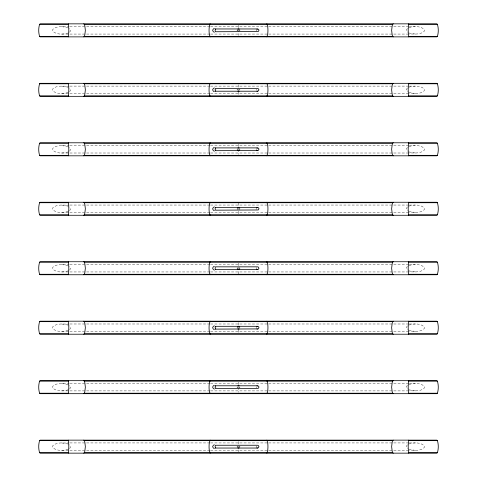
<?xml version="1.0" encoding="UTF-8"?>
<svg xmlns="http://www.w3.org/2000/svg" width="477" height="477" viewBox="0 0 477 477"><rect width="100%" height="100%" fill="white"/><g stroke="black" fill="none" stroke-linecap="round" stroke-linejoin="round"><path stroke-width="0.36" stroke-dasharray="2.38 1.79" d="M256.334 29.657L256.334 31.053M256.143 89.825L256.334 89.127M256.334 208.067L256.334 209.463M256.334 267.537L256.334 268.933M256.143 327.705L256.334 327.007M256.334 445.947L256.334 447.343M69.636 32.215L70.864 30.355L69.636 28.495M69.636 91.685L70.864 89.825L69.636 87.965M69.636 151.155L70.864 149.295L69.636 147.435M69.636 210.625L70.864 208.765L69.636 206.905M69.636 270.095L70.864 268.235L69.636 266.375M69.636 329.565L70.864 327.705L69.636 325.845M407.364 28.495L406.136 30.355L407.364 32.215M69.636 389.035L70.864 387.175L69.636 385.315M407.364 87.965L406.136 89.825L407.364 91.685M69.636 448.505L70.864 446.645L69.636 444.785M407.364 147.435L406.136 149.295L407.364 151.155M407.364 206.905L406.136 208.765L407.364 210.625M407.364 266.375L406.136 268.235L407.364 270.095M407.364 325.845L406.136 327.705L407.364 329.565M407.364 385.315L406.136 387.175L407.364 389.035M407.364 444.785L406.136 446.645L407.364 448.505M68.175 32.985C63.274 34.481 56.876 34.94 52.81 31.315L52.494 30.355L52.81 29.395C57.103 25.335 63.852 27.082 69.123 26.64M68.175 92.455C63.274 93.951 56.876 94.41 52.81 90.785L52.494 89.825L52.81 88.865C57.103 84.805 63.852 86.552 69.123 86.11M408.825 27.726C413.726 26.223 420.124 25.77 424.19 29.395L424.506 30.355L424.19 31.315C420.326 35.065 414.203 33.784 409.361 34.07M68.175 151.924C63.274 153.421 56.876 153.88 52.81 150.255L52.494 149.295L52.81 148.335C57.103 144.281 63.852 146.022 69.123 145.58M408.825 87.196C413.726 85.693 420.124 85.24 424.19 88.865L424.506 89.825L424.19 90.785C420.326 94.535 414.203 93.253 409.361 93.54M68.175 211.394C63.274 212.891 56.876 213.35 52.81 209.725L52.494 208.765L52.81 207.805C57.103 203.751 63.852 205.492 69.123 205.05M408.825 146.666C413.726 145.163 420.124 144.71 424.19 148.335L424.506 149.295L424.19 150.255C420.326 154.005 414.203 152.723 409.361 153.01M68.175 270.864C63.274 272.367 56.876 272.82 52.81 269.195L52.494 268.235L52.81 267.275C57.103 263.221 63.852 264.962 69.123 264.52M408.825 206.136C413.726 204.633 420.124 204.18 424.19 207.805L424.506 208.765L424.19 209.725C420.326 213.475 414.203 212.193 409.361 212.48M68.175 330.334C63.274 331.837 56.876 332.29 52.81 328.665L52.494 327.705L52.81 326.745C57.103 322.69 63.852 324.432 69.123 323.99M408.825 265.606C413.726 264.109 420.124 263.65 424.19 267.275L424.506 268.235L424.19 269.195C420.326 272.945 414.203 271.663 409.361 271.95M68.175 389.804C63.274 391.307 56.876 391.76 52.81 388.135L52.494 387.175L52.81 386.215C57.103 382.16 63.852 383.902 69.123 383.46M408.825 325.075C413.726 323.579 420.124 323.12 424.19 326.745L424.506 327.705L424.19 328.665C420.326 332.415 414.203 331.133 409.361 331.42M68.175 449.274C63.274 450.777 56.876 451.23 52.81 447.605L52.494 446.645L52.81 445.685C57.103 441.63 63.852 443.371 69.123 442.93M408.825 384.545C413.726 383.049 420.124 382.59 424.19 386.215L424.506 387.175L424.19 388.135C420.326 391.885 414.203 390.603 409.361 390.89M408.825 444.015C413.726 442.519 420.124 442.06 424.19 445.685L424.506 446.645L424.19 447.605C420.326 451.355 414.203 450.073 409.361 450.36M69.869 26.64L209.838 26.64M210.584 26.64L267.907 26.64M268.652 26.64L408.616 26.64M409.361 26.64L415.318 26.64M61.682 34.07L69.123 34.07M69.869 34.07L209.838 34.07M210.584 34.07L267.907 34.07M268.652 34.07L408.616 34.07M69.869 86.11L209.838 86.11M210.584 86.11L267.907 86.11M268.652 86.11L408.616 86.11M409.361 86.11L415.318 86.11M61.682 93.54L69.123 93.54M69.869 93.54L209.838 93.54M210.584 93.54L267.907 93.54M268.652 93.54L408.616 93.54M69.869 145.58L209.838 145.58M210.584 145.58L267.907 145.58M268.652 145.58L408.616 145.58M409.361 145.58L415.318 145.58M61.682 153.01L69.123 153.01M69.869 153.01L209.838 153.01M210.584 153.01L267.907 153.01M268.652 153.01L408.616 153.01M69.869 205.05L209.838 205.05M210.584 205.05L267.907 205.05M268.652 205.05L408.616 205.05M409.361 205.05L415.318 205.05M61.682 212.48L69.123 212.48M69.869 212.48L209.838 212.48M210.584 212.48L267.907 212.48M268.652 212.48L408.616 212.48M69.869 264.52L209.838 264.52M210.584 264.52L267.907 264.52M268.652 264.52L408.616 264.52M409.361 264.52L415.318 264.52M61.682 271.95L69.123 271.95M69.869 271.95L209.838 271.95M210.584 271.95L267.907 271.95M268.652 271.95L408.616 271.95M69.869 323.99L209.838 323.99M210.584 323.99L267.907 323.99M268.652 323.99L408.616 323.99M409.361 323.99L415.318 323.99M61.682 331.42L69.123 331.42M69.869 331.42L209.838 331.42M210.584 331.42L267.907 331.42M268.652 331.42L408.616 331.42M69.869 383.46L209.838 383.46M210.584 383.46L267.907 383.46M268.652 383.46L408.616 383.46M409.361 383.46L415.318 383.46M61.682 390.89L69.123 390.89M69.869 390.89L209.838 390.89M210.584 390.89L267.907 390.89M268.652 390.89L408.616 390.89M69.869 442.93L209.838 442.93M210.584 442.93L267.907 442.93M268.652 442.93L408.616 442.93M409.361 442.93L415.318 442.93M61.682 450.36L69.123 450.36M69.869 450.36L209.838 450.36M210.584 450.36L267.907 450.36M268.652 450.36L408.616 450.36M415.318 34.07L408.825 32.985M61.682 26.64L68.175 27.726M415.318 93.54L408.825 92.455M61.682 86.11L68.175 87.196M415.318 153.01L408.825 151.924M61.682 145.58L68.175 146.666M415.318 212.48L408.825 211.394M61.682 205.05L68.175 206.136M415.318 271.95L408.825 270.864M61.682 264.52L68.175 265.606M415.318 331.42L408.825 330.334M61.682 323.99L68.175 325.075M415.318 390.89L408.825 389.804M61.682 383.46L68.175 384.545M415.318 450.36L408.825 449.274M61.682 442.93L68.175 444.015M256.143 149.295L256.334 149.993M256.143 387.175L256.334 387.873M238.5 25.293L238.5 35.411M238.5 84.763L238.5 91.268M238.5 91.995L238.5 94.881M238.5 144.233L238.5 148.574M238.5 149.295L238.5 154.351M238.5 202.981L238.5 213.821M238.5 263.179L238.5 274.019M238.5 322.649L238.5 329.148M238.5 329.875L238.5 332.767M238.5 382.119L238.5 386.453M238.5 387.175L238.5 392.237M238.5 441.589L238.5 451.707M215.854 89.127A1.395 0.37 -90 0 1 215.902 89.825M215.854 327.007A1.395 0.37 -90 0 1 215.902 327.705M215.902 387.175A1.395 0.37 -90 0 1 215.854 387.873M215.902 149.295A1.395 0.37 -90 0 1 215.854 149.993M237.296 29.657L237.296 31.053A1.389 1.389 0 0 1 237.29 29.663M239.895 30.355L239.704 31.053A1.389 1.389 0 0 0 239.704 29.663L239.895 30.355M237.296 89.127L237.105 89.825A1.389 1.389 0 0 1 237.29 89.127M239.895 149.295L239.704 149.993A1.389 1.389 0 0 0 239.889 149.295M237.296 208.067L237.296 209.463A1.389 1.389 0 0 1 237.29 208.073M239.895 208.765L239.704 209.463A1.389 1.389 0 0 0 239.704 208.073L239.895 208.765M237.296 267.537L237.296 268.933A1.389 1.389 0 0 1 237.29 267.543M239.895 268.235L239.704 268.933A1.389 1.389 0 0 0 239.704 267.543L239.895 268.235M237.296 327.007L237.105 327.705A1.389 1.389 0 0 1 237.29 327.007M239.895 387.175L239.704 387.873A1.389 1.389 0 0 0 239.889 387.175M237.296 445.947L237.296 447.343A1.389 1.389 0 0 1 237.29 445.953M239.895 446.645L239.704 447.343A1.389 1.389 0 0 0 239.704 445.953L239.895 446.645M239.895 89.825L239.704 89.127A1.389 1.389 0 0 1 239.889 89.825M237.296 149.993L237.105 149.295A1.389 1.389 0 0 0 237.29 149.993M239.895 327.705L239.704 327.007A1.389 1.389 0 0 1 239.889 327.705M237.296 387.873L237.105 387.175A1.389 1.389 0 0 0 237.29 387.873"/><path stroke-width="0.72" d="M68.461 36.86L68.819 30.355L68.461 23.85M68.461 96.33L68.819 89.825L68.461 83.32M68.461 155.8L68.819 149.295L68.461 142.79M68.461 215.27L68.819 208.765L68.461 202.26M68.461 274.74L68.819 268.235L68.461 261.73M68.461 334.21L68.819 327.705L68.461 321.2M68.461 393.68L68.819 387.175L68.461 380.67M68.461 453.15L68.819 446.645L68.461 440.14M408.539 23.85L408.181 30.355L408.539 36.86M408.539 83.32L408.181 89.825L408.539 96.33M408.539 142.79L408.181 149.295L408.539 155.8M408.539 202.26L408.181 208.765L408.539 215.27M408.539 261.73L408.181 268.235L408.539 274.74M408.539 321.2L408.181 327.705L408.539 334.21M408.539 380.67L408.181 387.175L408.539 393.68M408.539 440.14L408.181 446.645L408.539 453.15M39.591 24.303L39.162 25.985A20.29 18.806 -90 0 0 39.162 34.726L39.591 36.407L40.199 36.86L436.801 36.86L437.409 36.407L437.838 34.726A20.29 18.806 90 0 0 437.838 25.985L437.409 24.303L436.801 23.85L40.199 23.85L39.591 24.303L68.545 24.303M39.591 83.773L39.162 85.455A20.29 18.806 -90 0 0 39.162 94.196L39.591 95.877L40.199 96.33L436.801 96.33L437.409 95.877L437.838 94.196A20.29 18.806 90 0 0 437.838 85.455L437.409 83.773L436.801 83.32L40.199 83.32L39.591 83.773L68.545 83.773M39.591 143.243L39.162 144.925A20.29 18.806 -90 0 0 39.162 153.666L39.591 155.347L40.199 155.8L436.801 155.8L437.409 155.347L437.838 153.666A20.29 18.806 90 0 0 437.838 144.925L437.409 143.243L436.801 142.79L40.199 142.79L39.591 143.243L68.545 143.243M39.591 202.713L39.162 204.394A20.29 18.806 -90 0 0 39.162 213.136L39.591 214.817L40.199 215.27L436.801 215.27L437.409 214.817L437.838 213.136A20.29 18.806 90 0 0 437.838 204.394L437.409 202.713L436.801 202.26L40.199 202.26L39.591 202.713L68.545 202.713M39.591 262.183L39.162 263.864A20.29 18.806 -90 0 0 39.162 272.605L39.591 274.287L40.199 274.74L436.801 274.74L437.409 274.287L437.838 272.605A20.29 18.806 90 0 0 437.838 263.864L437.409 262.183L436.801 261.73L40.199 261.73L39.591 262.183L68.545 262.183M39.591 321.653L39.162 323.334A20.29 18.806 -90 0 0 39.162 332.075L39.591 333.757L40.199 334.21L436.801 334.21L437.409 333.757L437.838 332.075A20.29 18.806 90 0 0 437.838 323.334L437.409 321.653L436.801 321.2L40.199 321.2L39.591 321.653L68.545 321.653M39.591 381.123L39.162 382.804A20.29 18.806 -90 0 0 39.162 391.545L39.591 393.227L40.199 393.68L436.801 393.68L437.409 393.227L437.838 391.545A20.29 18.806 90 0 0 437.838 382.804L437.409 381.123L436.801 380.67L40.199 380.67L39.591 381.123L68.545 381.123M39.591 440.593L39.162 442.274A20.29 18.806 -90 0 0 39.162 451.015L39.591 452.697L40.199 453.15L436.801 453.15L437.409 452.697L437.838 451.015A20.29 18.806 90 0 0 437.838 442.274L437.409 440.593L436.801 440.14L40.199 440.14L39.591 440.593L68.545 440.593M83.678 36.86L84.369 36.407L84.852 34.726L85.353 30.355L84.852 25.985L84.369 24.303L83.678 23.85M83.678 96.33L84.369 95.877L84.852 94.196L85.353 89.825L84.852 85.455L84.369 83.773L83.678 83.32M83.678 155.8L84.369 155.347L84.852 153.666L85.353 149.295L84.852 144.925L84.369 143.243L83.678 142.79M83.678 215.27L84.369 214.817L84.852 213.136L85.353 208.765L84.852 204.394L84.369 202.713L83.678 202.26M83.678 274.74L84.369 274.287L84.852 272.605L85.353 268.235L84.852 263.864L84.369 262.183L83.678 261.73M83.678 334.21L84.369 333.757L84.852 332.075L85.353 327.705L84.852 323.334L84.369 321.653L83.678 321.2M83.678 393.68L84.369 393.227L84.852 391.545L85.353 387.175L84.852 382.804L84.369 381.123L83.678 380.67M83.678 453.15L84.369 452.697L84.852 451.015L85.353 446.645L84.852 442.274L84.369 440.593L83.678 440.14M393.322 23.85L392.631 24.303L392.148 25.985L391.647 30.355L392.148 34.726L392.631 36.407L393.322 36.86M393.322 83.32L392.631 83.773L392.148 85.455L391.647 89.825L392.148 94.196L392.631 95.877L393.322 96.33M393.322 142.79L392.631 143.243L392.148 144.925L391.647 149.295L392.148 153.666L392.631 155.347L393.322 155.8M393.322 202.26L392.631 202.713L392.148 204.394L391.647 208.765L392.148 213.136L392.631 214.817L393.322 215.27M393.322 261.73L392.631 262.183L392.148 263.864L391.647 268.235L392.148 272.605L392.631 274.287L393.322 274.74M393.322 321.2L392.631 321.653L392.148 323.334L391.647 327.705L392.148 332.075L392.631 333.757L393.322 334.21M393.322 380.67L392.631 381.123L392.148 382.804L391.647 387.175L392.148 391.545L392.631 393.227L393.322 393.68M393.322 440.14L392.631 440.593L392.148 442.274L391.647 446.645L392.148 451.015L392.631 452.697L393.322 453.15M210.154 23.85L209.385 25.985A22.485 17.053 90 0 0 209.385 34.726L210.154 36.86M210.154 83.32L209.385 85.455A22.485 17.053 90 0 0 209.385 94.196L210.154 96.33M266.846 36.86L267.615 34.726A22.485 17.053 -90 0 0 267.615 25.985L266.846 23.85M210.154 142.79L209.385 144.925A22.485 17.053 90 0 0 209.385 153.666L210.154 155.8M266.846 96.33L267.615 94.196A22.485 17.053 -90 0 0 267.615 85.455L266.846 83.32M210.154 202.26L209.385 204.394A22.485 17.053 90 0 0 209.385 213.136L210.154 215.27M266.846 155.8L267.615 153.666A22.485 17.053 -90 0 0 267.615 144.925L266.846 142.79M210.154 261.73L209.385 263.864A22.485 17.053 90 0 0 209.385 272.605L210.154 274.74M266.846 215.27L267.615 213.136A22.485 17.053 -90 0 0 267.615 204.394L266.846 202.26M210.154 321.2L209.385 323.334A22.485 17.053 90 0 0 209.385 332.075L210.154 334.21M266.846 274.74L267.615 272.605A22.485 17.053 -90 0 0 267.615 263.864L266.846 261.73M210.154 380.67L209.385 382.804A22.485 17.053 90 0 0 209.385 391.545L210.154 393.68M266.846 334.21L267.615 332.075A22.485 17.053 -90 0 0 267.615 323.334L266.846 321.2M210.154 440.14L209.385 442.274A22.485 17.053 90 0 0 209.385 451.015L210.154 453.15M266.846 393.68L267.615 391.545A22.485 17.053 -90 0 0 267.615 382.804L266.846 380.67M266.846 453.15L267.615 451.015A22.485 17.053 -90 0 0 267.615 442.274L266.846 440.14M214.429 28.495L213.32 28.96L212.629 30.355L213.32 31.75L214.429 32.215M214.429 87.965L213.32 88.43L212.629 89.825L213.32 91.22L214.429 91.685M214.429 147.435L213.32 147.9L212.629 149.295L213.32 150.69L214.429 151.155M214.429 206.905L213.32 207.37L212.629 208.765L213.32 210.16L214.429 210.625M214.429 266.375L213.32 266.84L212.629 268.235L213.32 269.63L214.429 270.095M214.429 325.845L213.32 326.31L212.629 327.705L213.32 329.1L214.429 329.565M214.429 385.315L213.32 385.78L212.629 387.175L213.32 388.57L214.429 389.035M214.429 444.785L213.32 445.25L212.629 446.645L213.32 448.04L214.429 448.505M256.847 29.145L258.242 29.145L258.755 29.657L258.945 30.355L258.242 31.56L215.532 31.75A1.395 0.37 -90 0 1 215.175 29.991A1.395 0.37 -90 0 1 215.717 29.145M215.532 91.22L257.544 91.22L258.242 91.029L258.945 89.825L258.242 88.615L257.544 88.43L215.532 88.43A1.395 0.37 -90 0 0 215.175 90.183A1.395 0.37 -90 0 0 215.717 91.029M256.847 148.091L258.242 148.091L258.755 148.597L258.945 149.295L258.242 150.499L215.532 150.69M256.847 207.561L258.242 207.561L258.755 208.067L258.945 208.765L258.242 209.969L215.532 210.16A1.395 0.37 -90 0 1 215.175 208.401A1.395 0.37 -90 0 1 215.717 207.561M215.532 269.63L257.544 269.63L258.242 269.439L258.945 268.235L258.242 267.031L257.544 266.84L215.532 266.84A1.395 0.37 -90 0 0 215.175 268.599A1.395 0.37 -90 0 0 215.717 269.439M256.847 326.501L258.242 326.501L258.755 327.007L258.945 327.705L258.242 328.909L215.532 329.1M256.847 385.971L258.242 385.971L258.755 386.477L258.945 387.175L258.242 388.385L215.532 388.57A1.395 0.37 -90 0 1 215.175 386.817A1.395 0.37 -90 0 1 215.717 385.971M215.532 448.04L257.544 448.04L258.242 447.855L258.945 446.645L258.242 445.44L257.544 445.25L215.532 445.25A1.395 0.37 -90 0 0 215.175 447.009A1.395 0.37 -90 0 0 215.717 447.855M84.369 24.303L392.631 24.303M408.455 24.303L437.409 24.303M215.532 28.96L257.544 28.96M39.591 36.407L68.545 36.407M84.369 36.407L392.631 36.407M408.455 36.407L437.409 36.407M84.369 83.773L392.631 83.773M408.455 83.773L437.409 83.773M39.591 95.877L68.545 95.877M84.369 95.877L392.631 95.877M408.455 95.877L437.409 95.877M84.369 143.243L392.631 143.243M408.455 143.243L437.409 143.243M215.532 147.9L257.544 147.9M39.591 155.347L68.545 155.347M84.369 155.347L392.631 155.347M408.455 155.347L437.409 155.347M84.369 202.713L392.631 202.713M408.455 202.713L437.409 202.713M215.532 207.37L257.544 207.37M39.591 214.817L68.545 214.817M84.369 214.817L392.631 214.817M408.455 214.817L437.409 214.817M84.369 262.183L392.631 262.183M408.455 262.183L437.409 262.183M39.591 274.287L68.545 274.287M84.369 274.287L392.631 274.287M408.455 274.287L437.409 274.287M84.369 321.653L392.631 321.653M408.455 321.653L437.409 321.653M215.532 326.31L257.544 326.31M39.591 333.757L68.545 333.757M84.369 333.757L392.631 333.757M408.455 333.757L437.409 333.757M84.369 381.123L392.631 381.123M408.455 381.123L437.409 381.123M215.532 385.78L257.544 385.78M39.591 393.227L68.545 393.227M84.369 393.227L392.631 393.227M408.455 393.227L437.409 393.227M84.369 440.593L392.631 440.593M408.455 440.593L437.409 440.593M39.591 452.697L68.545 452.697M84.369 452.697L392.631 452.697M408.455 452.697L437.409 452.697M256.847 91.029L257.544 91.22M256.847 150.499L257.544 150.69M256.847 269.439L257.544 269.63M256.847 328.909L257.544 329.1M256.847 447.855L257.544 448.04M239.198 447.855A1.389 1.389 0 0 1 237.808 447.855M237.802 29.145A1.389 1.389 0 0 1 239.192 29.145M239.198 91.029A1.389 1.389 0 0 1 237.808 91.029M239.198 269.445A1.389 1.389 0 0 1 237.808 269.445M239.198 328.915A1.389 1.389 0 0 1 237.808 328.915M237.808 326.506A1.389 1.389 0 0 1 239.198 326.506M215.717 328.909A1.395 0.37 -90 0 1 215.163 327.705A1.395 0.37 -90 0 1 215.717 326.501M237.802 385.971A1.389 1.389 0 0 1 239.192 385.971M239.198 150.499A1.389 1.389 0 0 1 237.808 150.499M237.808 148.097A1.389 1.389 0 0 1 239.198 148.097M215.717 150.499A1.395 0.37 -90 0 1 215.163 149.295A1.395 0.37 -90 0 1 215.717 148.091M237.802 207.555A1.389 1.389 0 0 1 239.192 207.555"/></g></svg>
